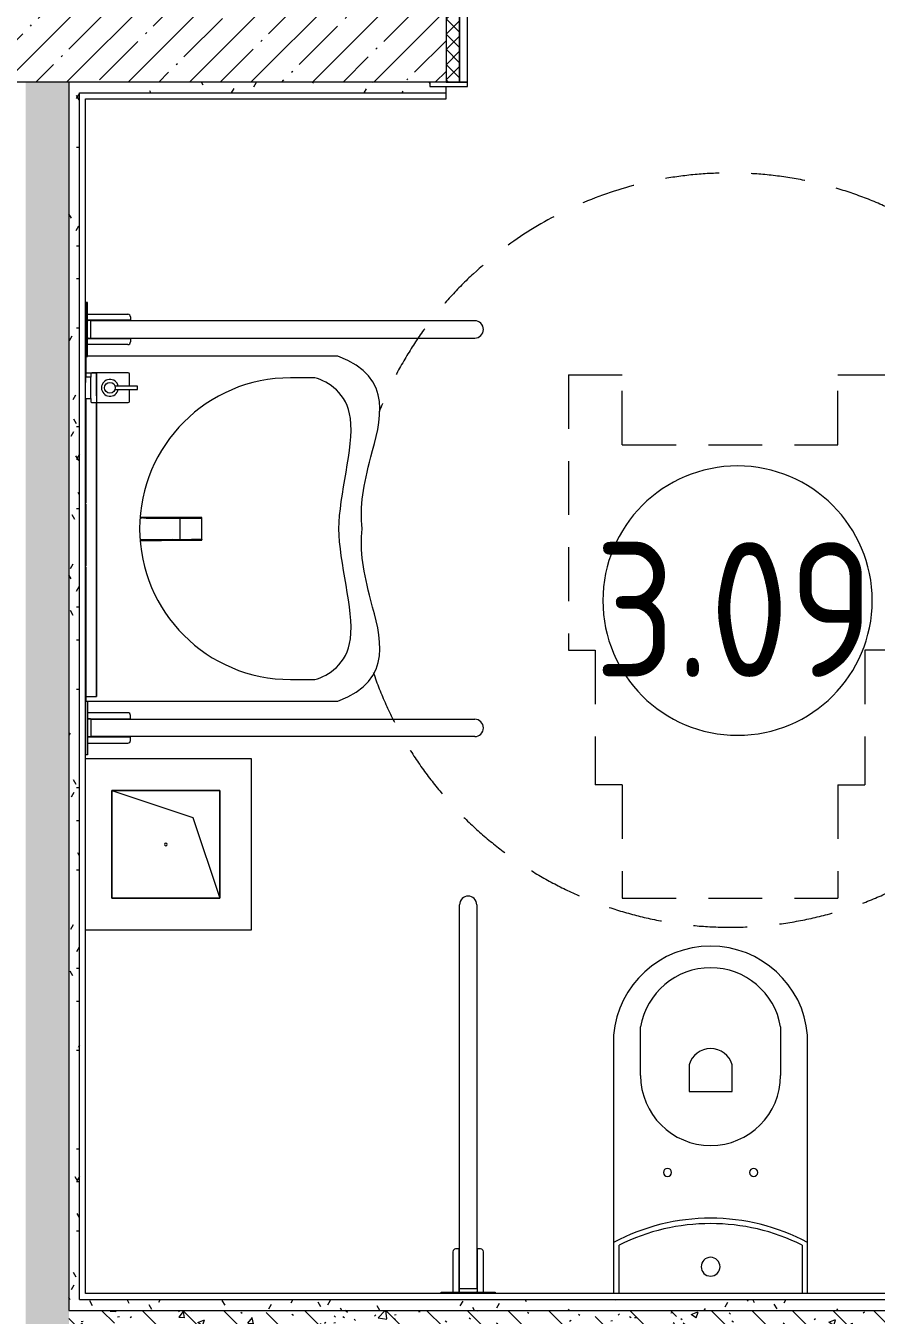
# Model space of a CAD drawing. Header units: millimetres. Extents: x 35111 to 235598, y -8553 to 29000.
# Drawn here: x 67480 to 69058, y 5391 to 7785 of the extents above; entities that cross this region are included whole.
import ezdxf

# ---------------------------------------------------------------- set-up
doc = ezdxf.new("R2010")
doc.units = ezdxf.units.MM
doc.linetypes.add('200_ШТРИХ__ш1_п0_6_', pattern=[160, 100, -60])
for name, color, linetype, lineweight in [('0-1', 7, 'Continuous', 9), ('A-AREA-IDEN', 7, 'Continuous', 9), ('A-DETL-GENF', 7, 'Continuous', 9), ('A-DOOR', 7, 'Continuous', 9), ('A-DOOR-1', 7, 'Continuous', 13), ('A-DOOR-FRAM', 7, 'Continuous', 13), ('A-DOOR-FRAM-1', 7, 'Continuous', 9), ('A-GENM', 7, 'Continuous', 9), ('A-WALL', 7, 'Continuous', 9), ('I-WALL', 7, 'Continuous', 9), ('P-SANR-FIXT', 7, 'Continuous', 9)]:
    doc.layers.add(name, color=color, linetype=linetype, lineweight=lineweight)
for name, color, linetype, lineweight, true_color in [('A-WALL-1', 7, 'Continuous', 9, 0x3c3c3c), ('A-WALL-FNSH-1', 7, 'Continuous', 9, 0x3c3c3c), ('I-FURN-1', 7, 'Continuous', 9, 0xf0f0f0), ('I-FURN-2', 7, '200_ШТРИХ__ш1_п0_6_', 9, 0xf0f0f0)]:
    doc.layers.add(name, color=color, linetype=linetype, lineweight=lineweight, true_color=true_color)
doc.styles.add('GOST Common', font='GOST_Common.ttf', dxfattribs={"width": 0.9, "height": 250})
pattern_1 = [(135, (0, 0), (-75.43415, -75.43415), [106.68, -17.78, 3.556, -17.78]), (135, (0, 75.39), (-75.43415, -75.43415), []), (50, (0, 0), (127.52922, -11.15758), [13.335, -146.685]), (355, (0, 0), (-24.66966, 133.74002), [10.668, -117.348]), (100.451, (10.63, -0.93), (102.85973, 122.58178), [11.333, -124.663]), (46.184, (0, 35.56), (189.75516, -29.43036), [20.002, -220.027]), (96.636, (15.81, 33.1), (166.1822, 173.1996), [17, -186.995]), (351.184, (0, 35.56), (166.18393, 173.1976), [16.002, -176.022]), (21, (17.78, 26.67), (106.13027, -71.58603), [13.335, -146.685]), (326, (17.78, 26.67), (43.26188, 128.93175), [10.668, -117.348]), (71.451, (26.62, 20.7), (149.39198, 57.34505), [11.333, -124.663]), (37.5, (0, 0), (2.162228, 59.188357), [3.353, -112.573, 3.353, -115.773, -117.792]), (37.5, (0, 0), (2.162228, 59.188357), [-235.052, 3.353, -114.44]), (7.5, (0, 0), (46.77386, 70.12615), [3.353, -64.567, 3.353, -109.906, -44.894]), (7.5, (0, 0), (46.77386, 70.12615), [-181.178, 3.353, -41.542]), (327.5, (-39.65, 0), (94.91367, -4.010093), [3.353, -41.097, 3.353, -135.331, -184.023]), (327.5, (-39.65, 0), (94.91367, -4.010093), [-183.134, 3.353, -180.67]), (317.5, (-57.43, 0), (103.69057, 17.79882), [3.353, -54.432, 3.353, -88.748, -130.683]), (317.5, (-57.43, 0), (103.69057, 17.79882), [-149.885, 3.353, -127.33])]
pattern_2 = [(0, (0, 0), (121.92, 30.48), [10.058, -81.382, 10.058, -81.382, -487.68]), (0, (0, 0), (121.92, 30.48), [-182.88, 10.058, -172.822, 10.058, -81.382, -213.36]), (0, (0, 0), (121.92, 30.48), [-457.2, 10.058, -50.902, 10.058, -142.342]), (120, (45.72, 15.24), (-87.356454, 90.345817), [10.058, -81.382, 10.058, -81.382, -487.68]), (120, (45.72, 15.24), (-87.356454, 90.345817), [-182.88, 10.058, -172.822, 10.058, -81.382, -213.36]), (120, (45.72, 15.24), (-87.356454, 90.345817), [-457.2, 10.058, -50.902, 10.058, -142.342]), (240, (60.96, 76.2), (-34.563546, -120.825817), [10.058, -81.382, 10.058, -81.382, -487.68]), (240, (60.96, 76.2), (-34.563546, -120.825817), [-182.88, 10.058, -172.822, 10.058, -81.382, -213.36]), (240, (60.96, 76.2), (-34.563546, -120.825817), [-457.2, 10.058, -50.902, 10.058, -142.342])]

# ---------------------------------------------------------------- blocks, each defined once
blk = doc.blocks.new('FRT_2D_Символ _разворот МГН_1 - D1_4_Символ доступности разворота МГН _360__-18618045-План размещения напольных электротехнических лючков и розеток 3 этажа в осях 12-23')
at = {"layer": 'I-FURN-2'}
for p, q in [((-300, 325.4), (-300, -185.8)), ((-300, 325.4), (-200, 325.4)), ((-200, 195.4), (-200, 325.4)), ((200, 325.4), (300, 325.4)), ((200, 195.4), (200, 325.4)), ((300, 325.4), (300, -185.8)), ((-200, 195.4), (200, 195.4)), ((-300, -185.8), (-250, -185.8)), ((-250, -185.8), (-250, -435.8)), ((300, -185.8), (250, -185.8)), ((250, -185.8), (250, -435.8)), ((-200, -435.8), (-250, -435.8)), ((-200, -435.8), (-200, -645.8)), ((200, -435.8), (250, -435.8)), ((200, -435.8), (200, -645.8)), ((-200, -645.8), (200, -645.8))]:
    blk.add_line(p, q, dxfattribs=at)
for start, end in [(360, 158.4875), (198.9521, 360)]:
    blk.add_arc((0, 0), 700, start, end, dxfattribs=at)
blk = doc.blocks.new('110_Дверь_СКБ_1Ст_Внутренняя1 - Д-4 1100x2100h_су мгн-31586709-План размещения напольных электротехнических лючков и розеток 3 этажа в осях 12-23')
at = {"layer": 'A-DOOR'}
h = blk.add_hatch(dxfattribs=at)
h.set_pattern_fill('FP_32', color=256, style=0, pattern_type=2)
h.set_pattern_definition([(135, (1751.41, 174.685), (-14.14214, -14.14214), []), (225, (1751.41, 174.685), (14.14214, -14.14214), [])])
h.paths.add_polyline_path([(562.5, -110), (562.5, 110), (537.5, 110), (537.5, -110)])
at = {"layer": 'A-DOOR-FRAM-1'}
h = blk.add_hatch(dxfattribs=at)
h.set_pattern_fill('FP_33', color=256, style=0, pattern_type=2)
h.set_pattern_definition([(45, (-371.384, 174.685), (-14.1421, 14.1421), []), (135, (-371.384, 174.685), (-14.1421, -14.1421), [])])
h.paths.add_polyline_path([(-512.5, -110), (-512.5, 110), (-537.5, 110), (-537.5, -110)])
at = {"layer": 'A-DOOR'}
blk.add_arc((512.5, 110), 1000, 90, 180, dxfattribs=at)
at = {"layer": 'A-DOOR-1'}
for p, q in [((512.5, 1110), (472.5, 1110)), ((472.5, 1110), (472.5, 110)), ((512.5, 110), (512.5, 1110)), ((472.5, 110), (512.5, 110))]:
    blk.add_line(p, q, dxfattribs=at)
at = {"layer": 'A-DOOR-FRAM'}
for p, q in [((-497.5, 118), (-567.5, 118)), ((-567.5, 118), (-567.5, 110)), ((-567.5, 110), (-497.5, 110)), ((-512.5, 110), (-537.5, 110)), ((-537.5, 110), (-537.5, -110)), ((-487.5, 110), (-512.5, 110)), ((-512.5, 110), (-512.5, 30)), ((-512.5, -110), (-512.5, 110)), ((-497.5, 110), (-512.5, 110)), ((-512.5, 110), (-512.5, 109)), ((-512.5, 109), (-497.5, 109)), ((-497.5, 110), (-497.5, 118)), ((-497.5, 109), (-497.5, 110)), ((-487.5, 70), (-487.5, 110)), ((512.5, 110), (512.5, 70)), ((537.5, 110), (512.5, 110)), ((592.5, 118), (522.5, 118)), ((522.5, 118), (522.5, 110)), ((537.5, 110), (522.5, 110)), ((522.5, 110), (522.5, 109)), ((522.5, 110), (592.5, 110)), ((522.5, 109), (537.5, 109)), ((537.5, 30), (537.5, 110)), ((562.5, 110), (537.5, 110)), ((537.5, 110), (537.5, -110)), ((537.5, 109), (537.5, 110)), ((562.5, -110), (562.5, 110)), ((592.5, 110), (592.5, 118)), ((-477.5, 70), (-487.5, 70)), ((-477.5, 30), (-477.5, 70)), ((512.5, 70), (502.5, 70)), ((502.5, 70), (502.5, 30)), ((-512.5, 30), (-477.5, 30)), ((-497.5, 30), (-512.5, 30)), ((-512.5, 30), (-512.5, -110)), ((-497.5, -110), (-497.5, 30)), ((502.5, 30), (537.5, 30)), ((537.5, 30), (522.5, 30)), ((522.5, 30), (522.5, -110)), ((537.5, -110), (537.5, 30)), ((-497.5, -110), (-567.5, -110)), ((-567.5, -110), (-567.5, -118)), ((-567.5, -118), (-497.5, -118)), ((-537.5, -110), (-512.5, -110)), ((-512.5, -110), (-497.5, -110)), ((-497.5, -118), (-497.5, -110)), ((522.5, -110), (537.5, -110)), ((592.5, -110), (522.5, -110)), ((522.5, -110), (522.5, -118)), ((522.5, -118), (592.5, -118)), ((537.5, -110), (562.5, -110)), ((592.5, -118), (592.5, -110))]:
    blk.add_line(p, q, dxfattribs=at)
blk = doc.blocks.new('GM_Отверстие прямоугольное _в плите_ - Отверстие-21604341-План размещения напольных электротехнических лючков и розеток 3 этажа в осях 12-23')
at = {"layer": 'A-GENM'}
for p, q in [((-100, -100), (-100, 100)), ((-100, 100), (100, 100)), ((100, 100), (-100, 100)), ((-100, 100), (-100, -100)), ((-50, 50), (100, 100)), ((100, 100), (100, -100)), ((100, -100), (100, 100)), ((-100, -100), (-50, 50)), ((100, -100), (-100, -100)), ((-100, -100), (100, -100))]:
    blk.add_line(p, q, dxfattribs=at)
for start, end in [(360, 180), (180, 360)]:
    blk.add_arc((0, 0), 2.5, start, end, dxfattribs=at)
blk = doc.blocks.new('зеркало круглое600д - 1_22д зеркало круглое d600-V158-План размещения напольных электротехнических лючков и розеток 3 этажа в осях 12-23')
at = {"layer": 'I-FURN-1'}
for p, q in [((-300, 20), (-300, 0)), ((-300, 20), (300, 20)), ((-282.7, 20), (-300, 20)), ((-300, 0), (245.9, 0)), ((300, 0), (-300, 0)), ((258, 0), (300, 0)), ((300, 20), (282.7, 20)), ((300, 0), (300, 20))]:
    blk.add_line(p, q, dxfattribs=at)
blk = doc.blocks.new('132_МГН_Поручень для унитаза_тип откидной - ПР 1Р-18619933-План размещения напольных электротехнических лючков и розеток 3 этажа в осях 12-23')
at = {"layer": 'A-GENM'}
for p, q in [((-50, -3), (-50, -0.1)), ((50, -3), (-50, -3)), ((-17, -3), (-28.2, -3)), ((-28.2, -3), (-28.2, -78)), ((-17, -83), (-17, -3)), ((-16.6, -8.9), (-16.6, -4.2)), ((-16, -9.5), (-16.6, -8.9)), ((-16, -722), (-16, -9.5)), ((16, -9.5), (-16, -9.5)), ((16, -9.5), (16.6, -8.9)), ((16, -9.5), (16, -722)), ((16.6, -8.9), (16.6, -4.2)), ((28.2, -3), (17, -3)), ((17, -3), (17, -83)), ((28.2, -78), (28.2, -3)), ((50, -0.1), (50, -3)), ((-23.2, -83), (-17, -83)), ((17, -83), (23.2, -83))]:
    blk.add_line(p, q, dxfattribs=at)
for centre, radius, start, end in [((-15.3, -4.2), 1.24, 90, 180), ((15.3, -4.2), 1.24, 0, 90), ((-23.2, -78), 5, 180, 270), ((23.2, -78), 5, 270, 360), ((0, -722), 16, 180, 270), ((0, -722), 16, 270, 360)]:
    blk.add_arc(centre, radius, start, end, dxfattribs=at)
blk = doc.blocks.new('WC Seat_2 with Cistern-Wall Based - SE21-33486978-План размещения напольных электротехнических лючков и розеток 3 этажа в осях 12-23')
at = {"layer": 'P-SANR-FIXT'}
for p, q in [((-55, 485.5), (-55, 100.5)), ((-5, 410.5), (-5, 500.5)), ((255, 500.5), (255, 410.5)), ((305, 100.5), (305, 485.5)), ((85, 430.5), (85, 380.5)), ((165, 380.5), (165, 430.5)), ((85, 380.5), (165, 380.5)), ((-55, 100.5), (-55, 5.5)), ((305, 5.5), (305, 100.5)), ((-45, 5.5), (-45, 95.6)), ((295, 95.6), (295, 5.5))]:
    blk.add_line(p, q, dxfattribs=at)
for centre, radius, start, end in [((125, 469.8), 180.7, 4.9791, 175.0209), ((125, 478.7), 131.8, 9.5273, 170.4727), ((125, 418.8), 41.7, 16.2602, 163.7398), ((125, 410.5), 130, 180, 360), ((45, 230.5), 7.5, 0, 180), ((45, 230.5), 7.5, 180, 360), ((205, 230.5), 7.5, 0, 180), ((205, 230.5), 7.5, 180, 360), ((125, -237), 382.5, 61.9275, 118.0725), ((125, -247), 382.5, 63.6122, 116.3878), ((125, 55.5), 17.5, 0, 180), ((125, 55.5), 17.5, 180, 360)]:
    blk.add_arc(centre, radius, start, end, dxfattribs=at)
blk = doc.blocks.new('смеситель для раковины - Default-V163-План размещения напольных электротехнических лючков и розеток 3 этажа в осях 12-23')
at = {"layer": '0-1'}
for p, q in [((19.7, 151.6), (-19.8, 151.6)), ((-20.3, 110), (-20.4, 97.4)), ((19.8, 111.8), (-19.8, 111.8)), ((20.4, 97.4), (20.3, 110))]:
    blk.add_line(p, q, dxfattribs=at)
at = {"layer": '0-1', "flags": 128}
for points in [[(-19.8, 151.6), (-20, 151.6), (-20.2, 151.6), (-20.3, 151.5), (-20.4, 151.5), (-20.5, 151.4), (-20.6, 151.3), (-20.6, 151.2), (-20.7, 151.1), (-20.7, 151.1), (-20.7, 151), (-20.7, 151), (-20.8, 150.9), (-20.8, 150.6), (-20.8, 149.7), (-20.8, 148.7), (-20.8, 147.7), (-20.9, 146.7), (-20.9, 145.3), (-21.1, 93.2)], [(19.7, 151.6), (20, 151.6), (20.2, 151.6), (20.4, 151.5), (20.5, 151.4), (20.6, 151.3), (20.6, 151.3), (20.7, 151.2), (20.7, 151.1), (20.7, 151.1), (20.7, 151), (20.8, 151), (20.8, 150.9), (20.8, 150.6)], [(-19.8, 111.8), (-19.9, 111.8), (-20, 111.8), (-20.1, 111.8), (-20.1, 111.7), (-20.2, 111.7), (-20.3, 111.6), (-20.3, 111.5), (-20.3, 111.5), (-20.3, 111.4), (-20.3, 111.4), (-20.3, 111.4), (-20.3, 111.3), (-20.3, 111.2), (-20.3, 111), (-20.3, 110.8), (-20.3, 110.6), (-20.3, 110.3), (-20.3, 110)], [(19.8, 111.8), (19.9, 111.8), (20, 111.8), (20.1, 111.8), (20.2, 111.7), (20.2, 111.6), (20.3, 111.6), (20.3, 111.5), (20.3, 111.5), (20.3, 111.4), (20.3, 111.4), (20.3, 111.3), (20.3, 111.1), (20.3, 110.9), (20.3, 110.7), (20.3, 110.4), (20.3, 110)], [(21.2, 37.8), (21.1, 56), (21, 111.4)], [(-21.4, 37.8), (-21.3, 49.4), (-21.2, 68.8), (-21.1, 88)], [(-21.1, 37.8), (-21.1, 48.6), (-21.1, 93.2)]]:
    blk.add_lwpolyline(points, dxfattribs=at)
at = {"layer": 'P-SANR-FIXT'}
for p, q in [((21, 151.6), (-21, 151.6)), ((-21, 151.6), (-21, 37.8)), ((-19.7, 144), (-19.8, 111.7)), ((19.8, 111.7), (19.7, 144)), ((21, 37.8), (21, 151.6))]:
    blk.add_line(p, q, dxfattribs=at)
at = {"layer": 'P-SANR-FIXT', "flags": 128}
for points in [[(-21.1, 37.8), (-21.1, 42.2), (-21, 67.6), (-20.8, 118.3), (-20.7, 143.7), (-20.7, 149.4), (-20.8, 150.2), (-20.9, 145.3), (-20.9, 138.9), (-21.1, 88.1)], [(-20.1, 88.1), (-20.1, 99.6), (-20, 111), (-20, 122.4), (-19.9, 133.8), (-19.9, 145.2)], [(19.9, 145.2), (19.9, 138.9), (19.9, 132.6), (20, 126.2), (20, 119.9), (20, 113.5), (20, 107.2), (20.1, 100.8), (20.1, 94.5), (20.1, 88.1)], [(21.1, 88.1), (20.9, 138.9), (20.9, 145.3), (20.8, 150.2), (20.7, 149.4), (20.7, 143.7), (20.8, 118.3), (21, 67.6), (21.1, 42.2), (21.1, 37.8)]]:
    blk.add_lwpolyline(points, dxfattribs=at)
at = {"layer": 'P-SANR-FIXT'}
for centre, major_axis, ratio, start_param, end_param in [((-19.8, 109.7), (-0.5, 0.002), 0.095846, 0.017294, 1.571164), ((19.8, 109.7), (0.5, 0.002), 0.095848, 4.711795, 6.265892)]:
    blk.add_ellipse(centre, major_axis=major_axis, ratio=ratio, start_param=start_param, end_param=end_param, dxfattribs=at)
for points, knots in [([(-19.9, 145.2), (-19.9, 146), (-19.9, 147.4), (-19.8, 149.3), (-19.8, 150.7), (-19.8, 151.5), (-19.8, 151.6), (-19.8, 151.6)], [0, 0, 0, 0, 0.1, 0.2, 0.3, 0.4, 0.4725859, 0.4725859, 0.4725859, 0.4725859]), ([(-19.8, 151.6), (-19.7, 151.6), (-19.7, 151.6), (-19.7, 151.2), (-19.7, 150), (-19.7, 148.3), (-19.7, 146.2), (-19.7, 144.8), (-19.7, 144)], [0.4728347, 0.4728347, 0.4728347, 0.4728347, 0.5, 0.6, 0.7, 0.8, 0.9, 1, 1, 1, 1]), ([(19.7, 144), (19.7, 144.8), (19.7, 146.2), (19.7, 148.3), (19.7, 150), (19.7, 151.2), (19.7, 151.6), (19.7, 151.6), (19.7, 151.6)], [0, 0, 0, 0, 0.1, 0.2, 0.3, 0.4, 0.5, 0.5274121, 0.5274121, 0.5274121, 0.5274121]), ([(19.7, 151.6), (19.8, 151.6), (19.8, 151.5), (19.8, 150.7), (19.8, 149.3), (19.9, 147.4), (19.9, 146), (19.9, 145.2)], [0.5275209, 0.5275209, 0.5275209, 0.5275209, 0.6, 0.7, 0.8, 0.9, 1, 1, 1, 1]), ([(-20.4, 97.4), (-20.4, 91.1), (-20.5, 81.8), (-20.6, 69.7), (-20.6, 60), (-20.7, 52.6), (-20.8, 47.4), (-20.8, 45.2), (-20.8, 43.5), (-20.9, 41.8), (-20.9, 40), (-20.9, 38.5), (-20.9, 37.8)], [0, 0, 0, 0, 0.2222222, 0.3333333, 0.4444444, 0.5833333, 0.6180556, 0.6527778, 0.6701389, 0.6875, 0.7222222, 0.748762, 0.748762, 0.748762, 0.748762]), ([(-20.5, 43.6), (-20.5, 44.1), (-20.5, 44.9), (-20.5, 45.9), (-20.4, 46.5), (-20.4, 47), (-20.4, 47.6), (-20.3, 48.2), (-20.3, 49.3), (-20.3, 50.8), (-20.3, 52.7), (-20.3, 54.8), (-20.2, 57.1), (-20.2, 60.5), (-20.1, 67), (-20, 78.4), (-19.9, 90.5), (-19.9, 97.4)], [0.3665203, 0.3665203, 0.3665203, 0.3665203, 0.3928571, 0.4107143, 0.4196429, 0.4285714, 0.4375, 0.4464286, 0.4642857, 0.5, 0.5357143, 0.5714286, 0.6071429, 0.6428571, 0.7142857, 0.8571429, 1, 1, 1, 1]), ([(-19.8, 111.8), (-19.8, 111.8), (-19.8, 111.7), (-19.8, 110.9), (-19.8, 110.1), (-19.8, 109.7)], [0.4695548, 0.4695548, 0.4695548, 0.4695548, 0.6, 0.8, 1, 1, 1, 1]), ([(19.8, 109.7), (19.8, 110.1), (19.8, 110.9), (19.8, 111.7), (19.8, 111.8), (19.8, 111.8)], [0, 0, 0, 0, 0.2, 0.4, 0.5304748, 0.5304748, 0.5304748, 0.5304748]), ([(19.9, 97.4), (19.9, 90.5), (20, 78.4), (20.1, 66.9), (20.2, 60.3), (20.3, 57), (20.3, 54.6), (20.3, 52.6), (20.3, 50.7), (20.3, 49.2), (20.4, 48.1), (20.4, 47.4), (20.4, 46.9), (20.4, 46.4), (20.4, 45.8), (20.4, 44.6), (20.4, 43), (20.4, 41.3), (20.5, 40), (20.5, 39.2), (20.6, 38.8), (20.6, 38.6)], [0, 0, 0, 0, 0.1428571, 0.2857143, 0.3571429, 0.3928571, 0.4285714, 0.4642857, 0.5, 0.5357143, 0.5535714, 0.5625, 0.5714286, 0.5803571, 0.5892857, 0.6071429, 0.6428571, 0.6785714, 0.6964286, 0.7053571, 0.7142857, 0.7142857, 0.7142857, 0.7142857]), ([(20.9, 37.8), (20.9, 38.4), (20.9, 39.8), (20.9, 41.4), (20.8, 42.8), (20.8, 44.1), (20.8, 45.8), (20.8, 48.6), (20.7, 53.5), (20.6, 60.7), (20.6, 68.9), (20.5, 76.5), (20.5, 85.7), (20.4, 92.7), (20.4, 97.4)], [0.25, 0.25, 0.25, 0.25, 0.2777778, 0.3055556, 0.3194444, 0.3333333, 0.3611111, 0.3888889, 0.4444444, 0.5555556, 0.6666667, 0.75, 0.8333333, 1, 1, 1, 1]), ([(-21.1, 88.1), (-21.1, 85.7), (-21.1, 82.2), (-21.1, 77.5), (-21.2, 73.9), (-21.2, 70.4), (-21.2, 66.8), (-21.2, 63.9), (-21.2, 61.5), (-21.2, 59.8), (-21.2, 58), (-21.2, 55.7), (-21.3, 52.8), (-21.3, 49.3), (-21.3, 46), (-21.3, 42.6), (-21.4, 39.9), (-21.4, 38.2), (-21.4, 37.6)], [0, 0, 0, 0, 0.0833333, 0.125, 0.1666667, 0.2083333, 0.25, 0.2916667, 0.3125, 0.3333333, 0.3541667, 0.375, 0.4166667, 0.4583333, 0.5, 0.5416667, 0.5833333, 0.6063435, 0.6063435, 0.6063435, 0.6063435]), ([(20.1, 88.1), (20.1, 88.2), (20.2, 88.3), (20.4, 88.2), (20.5, 88), (20.6, 87.8), (20.7, 87.5), (20.7, 87.3), (20.8, 87.1), (20.9, 87), (20.9, 86.8), (20.9, 86.7)], [0, 0, 0, 0, 0.1, 0.19375, 0.25, 0.3, 0.35, 0.4, 0.45, 0.525, 0.575, 0.575, 0.575, 0.575]), ([(21.4, 37.7), (21.4, 38), (21.4, 38.7), (21.4, 39.8), (21.4, 41), (21.3, 42.6), (21.3, 44.7), (21.3, 47.5), (21.3, 50.9), (21.2, 55.1), (21.2, 60), (21.2, 65.1), (21.2, 69.9), (21.2, 74.5), (21.1, 80.6), (21.1, 85.1), (21.1, 88.1)], [0.5357143, 0.5357143, 0.5357143, 0.5357143, 0.5535714, 0.5714286, 0.5892857, 0.6071429, 0.6428571, 0.6785714, 0.7142857, 0.75, 0.7857143, 0.8214286, 0.8571429, 0.8928571, 0.9285714, 1, 1, 1, 1]), ([(-20.8, 38.7), (-20.8, 38.9), (-20.8, 39.3), (-20.7, 40.1), (-20.7, 40.7), (-20.6, 41.2), (-20.6, 41.3)], [0.28571429, 0.28571429, 0.28571429, 0.28571429, 0.29464286, 0.30357143, 0.32142857, 0.32572526, 0.32572526, 0.32572526, 0.32572526])]:
    blk.add_open_spline(points, degree=3, knots=knots, dxfattribs=at)
for points in [[(-19.8, 111.8), (-19.8, 111.8), (-19.8, 111.8), (-19.8, 111.8)], [(19.8, 111.8), (19.8, 111.8), (19.8, 111.8), (19.8, 111.8)], [(19.8, 110.2), (19.8, 110.2), (19.8, 110.1), (19.8, 110)], [(-20.1, 88.1), (-20.4, 88.2), (-20.6, 88.2), (-20.8, 88.2)], [(-20, 85.7), (-20.1, 86.5), (-20.1, 87.3), (-20.1, 88.1)], [(20.1, 88.1), (20.1, 87.3), (20.1, 86.5), (20, 85.7)]]:
    blk.add_open_spline(points, degree=3, dxfattribs=at)
blk = doc.blocks.new('TOY_Диспансер мыло - Дозатор Elegance new 11654 019001 хром-V164-План размещения напольных электротехнических лючков и розеток 3 этажа в осях 12-23')
at = {"layer": 'A-GENM'}
for p, q in [((127.9, 101.6), (122.2, 101.6)), ((122.2, 101.6), (122.2, 86.7)), ((127.9, 86.7), (127.9, 101.6)), ((97.5, 84.7), (97.5, 17)), ((122.2, 86.7), (99.5, 86.7)), ((122.2, 86.7), (102.9, 86.7)), ((122.2, 87.7), (122.2, 60.3)), ((127.9, 60.3), (127.9, 87.7)), ((146.9, 86.7), (127.9, 86.7)), ((150.5, 86.7), (127.9, 86.7)), ((152.5, 25.5), (152.5, 84.7)), ((152.5, 17), (152.5, 25.5)), ((99.5, 15), (105, 15)), ((145, 15), (105, 15)), ((105, 15), (105, 5.5)), ((145, 5.5), (145, 15)), ((145, 15), (150.5, 15))]:
    blk.add_line(p, q, dxfattribs=at)
blk.add_circle((125, 50.7), 10, dxfattribs=at)
for centre, radius, start, end in [((99.5, 84.7), 2, 90, 180), ((150.5, 84.7), 2, 360, 90), ((125, 50.7), 15.7, 100.4353, 79.365), ((99.5, 17), 2, 180, 210), ((99.5, 17), 2, 210, 270), ((150.5, 17), 2, 270, 360)]:
    blk.add_arc(centre, radius, start, end, dxfattribs=at)
blk = doc.blocks.new('SND_Умывальник МГН_Jika - гибкая подводка_ 640х550х165 PN6_3_ ХВ_ГВ накидная гайка BP DN15_ К-гл_кон_ П DN 50-30756074-План размещения напольных электротехнических лючков и розеток 3 этажа в осях 12-23')
at = {"layer": 'P-SANR-FIXT'}
for p, q in [((-320, 468), (-320, 0)), ((320, 0), (320, 468)), ((-280, 425), (-280, 380)), ((280, 380), (280, 425)), ((-320, 0), (-288.6, 0)), ((-288.6, 0), (-282.9, 0)), ((-282.8, 0), (-281.5, 0)), ((-241.5, 0), (-238.4, 0)), ((-238, 0), (-201.2, 0)), ((-200.7, 0), (-155.8, 0)), ((-155.2, 0), (-104, 0)), ((-103.4, 0), (-47.8, 0)), ((-46.3, 0), (69.2, 0)), ((70.7, 0), (126.3, 0)), ((126.9, 0), (178.1, 0)), ((178.7, 0), (223.6, 0)), ((224.1, 0), (260.9, 0)), ((261.3, 0), (288.6, 0)), ((288.8, 0), (305.7, 0)), ((305.8, 0), (311.4, 0)), ((311.4, 0), (320, 0))]:
    blk.add_line(p, q, dxfattribs=at)
blk.add_arc((0, 380), 280, 180, 360, dxfattribs=at)
for points, knots in [([(0, 512.9), (-41.2, 508.8), (-131.1, 523.5), (-281.1, 574.8), (-320, 468)], [-0.715552, -0.715552, -0.715552, -0.715552, -0.3972744, 0, 0, 0, 0]), ([(320, 468), (281.1, 574.8), (131.1, 523.5), (41.2, 508.8), (0, 512.9)], [-0.715552, -0.715552, -0.715552, -0.715552, -0.3182776, 0, 0, 0, 0]), ([(0, 470), (-61.7, 470), (-229.3, 523.4), (-272.8, 450.8), (-280, 425)], [0, 0, 0, 0, 0.3523534, 0.6664917, 0.6664917, 0.6664917, 0.6664917]), ([(280, 425), (272.8, 450.8), (229.3, 523.4), (61.7, 470), (0, 470)], [0, 0, 0, 0, 0.3141383, 0.6664917, 0.6664917, 0.6664917, 0.6664917])]:
    blk.add_open_spline(points, degree=3, knots=knots, dxfattribs=at)
blk = doc.blocks.new('132_МГН_Поручень для унитаза_тип откидной - ПР 1Р-18611699-План размещения напольных электротехнических лючков и розеток 3 этажа в осях 12-23')
at = {"layer": 'A-GENM'}
for p, q in [((-16, 722), (-16, 9.5)), ((16, 9.5), (16, 722)), ((-28.2, 3), (-28.2, 78)), ((-23.2, 83), (-17, 83)), ((-17, 83), (-17, 3)), ((17, 83), (23.2, 83)), ((17, 3), (17, 83)), ((28.2, 78), (28.2, 3)), ((-50, 3), (-50, 0)), ((50, 3), (-50, 3)), ((-17, 3), (-28.2, 3)), ((-16, 9.5), (-16.6, 8.9)), ((-16.6, 8.9), (-16.6, 4.2)), ((16, 9.5), (-16, 9.5)), ((16, 9.5), (16.6, 8.9)), ((16.6, 8.9), (16.6, 4.2)), ((28.2, 3), (17, 3)), ((50, 0), (50, 3)), ((-50, 0), (50, 0))]:
    blk.add_line(p, q, dxfattribs=at)
for centre, radius, start, end in [((0, 722), 16, 90, 180), ((0, 722), 16, 0, 90), ((-23.2, 78), 5, 90, 180), ((23.2, 78), 5, 0, 90), ((-15.3, 4.2), 1.24, 180, 270), ((15.3, 4.2), 1.24, 270, 360)]:
    blk.add_arc(centre, radius, start, end, dxfattribs=at)
blk = doc.blocks.new('132_МГН_Поручень для унитаза_тип откидной - ПР 1Р-V165-План размещения напольных электротехнических лючков и розеток 3 этажа в осях 12-23')
at = {"layer": 'A-GENM'}
for p, q in [((-50, -3), (-50, 0)), ((-50, 0), (50, 0)), ((50, 0), (50, -3)), ((50, -3), (-50, -3)), ((-17, -3), (-28.2, -3)), ((-28.2, -3), (-28.2, -78)), ((-17, -83), (-17, -3)), ((-16.6, -8.9), (-16.6, -4.2)), ((-16, -9.5), (-16.6, -8.9)), ((-16, -722), (-16, -9.5)), ((16, -9.5), (-16, -9.5)), ((16, -9.5), (16.6, -8.9)), ((16, -9.5), (16, -722)), ((16.6, -8.9), (16.6, -4.2)), ((28.2, -3), (17, -3)), ((17, -3), (17, -83)), ((28.2, -78), (28.2, -3)), ((-23.2, -83), (-17, -83)), ((17, -83), (23.2, -83))]:
    blk.add_line(p, q, dxfattribs=at)
for centre, radius, start, end in [((-15.3, -4.2), 1.24, 90, 180), ((15.3, -4.2), 1.24, 0, 90), ((-23.2, -78), 5, 180, 270), ((23.2, -78), 5, 270, 360), ((0, -722), 16, 180, 270), ((0, -722), 16, 270, 360)]:
    blk.add_arc(centre, radius, start, end, dxfattribs=at)
blk = doc.blocks.new('Plumbing_Drainage_hansgrohe_56248XXX-RainDrain-Point-Complete-set-po - 800 Stainless Steel Optic-V167-План размещения напольных электротехнических лючков и розеток 3 этажа в осях 12-23')
at = {"layer": 'A-DETL-GENF'}
for p, q in [((158.5, 158.5), (-149.3, 158.5)), ((158.5, -158.5), (158.5, 158.5)), ((-149.3, -158.5), (158.5, -158.5))]:
    blk.add_line(p, q, dxfattribs=at)
blk = doc.blocks.new('Марка_Помещения - Номер-25198446-План размещения напольных электротехнических лючков и розеток 3 этажа в осях 12-23')
at = {"layer": 'A-AREA-IDEN'}
for start, end in [(360, 180), (180, 360)]:
    blk.add_arc((0, 0), 2.5, start, end, dxfattribs=at)

msp = doc.modelspace()

# ---------------------------------------------------------------- hatches: boundary and pattern name
at = {"layer": 'I-WALL'}
h = msp.add_hatch(dxfattribs=at)
h.set_pattern_fill('FP_17', color=256, style=0, pattern_type=2)
h.set_pattern_definition([(45, (0, 0), (-57.02463, 57.02463), []), (45, (57.025, 0), (-57.02463, 57.02463), [100.806, -20.161, 3.353, -16.808])])
h.paths.add_polyline_path([(71860, 7680), (71860, 7900), (71660, 7900), (71660, 7680), (71840, 7680)])
h.paths.add_polyline_path([(70420, 7680), (70710, 7680), (70710, 7900), (69360, 7900), (69360, 7680), (70320, 7680)])
h.paths.add_polyline_path([(68230, 7680), (68260, 7680), (68260, 7900), (66860, 7900), (66860, 7680), (67560, 7680)])
h = msp.add_hatch(dxfattribs=at)
h.set_pattern_fill('FP_23', color=256, style=0, pattern_type=2)
h.set_pattern_definition(pattern_1)
h.paths.add_polyline_path([(67480, 3980), (67560, 3980), (67560, 7680), (67480, 7680), (67480, 4046.3)])
h = msp.add_hatch(dxfattribs=at)
h.set_pattern_fill('FP_71', color=256, style=0, pattern_type=2)
h.set_pattern_definition(pattern_2)
h.paths.add_polyline_path([(69920, 7660), (69940, 7660), (69940, 7680), (69390, 7678.9), (69390, 7672), (69360, 7672), (69360, 7660), (69390, 7660)])
h.paths.add_polyline_path([(68260, 7660), (68260, 7672), (68230, 7672), (68230, 7680), (67560, 7680), (67560, 7660), (68230, 7660)])
h = msp.add_hatch(dxfattribs=at)
h.set_pattern_fill('FP_71', color=256, style=0, pattern_type=2)
h.set_pattern_definition(pattern_2)
h.paths.add_polyline_path([(67560, 5400), (67580, 5400), (67580, 7660), (67560, 7660), (67560, 5774.4)])
h = msp.add_hatch(dxfattribs=at)
h.set_pattern_fill('FP_71', color=256, style=0, pattern_type=2)
h.set_pattern_definition(pattern_2)
h.paths.add_polyline_path([(69940, 5400), (69940, 5420), (67580, 5420), (67580, 5400), (68811.6, 5400)])
h = msp.add_hatch(dxfattribs=at)
h.set_pattern_fill('FP_23', color=256, style=0, pattern_type=2)
h.set_pattern_definition(pattern_1)
h.paths.add_polyline_path([(69940, 5300), (69940, 5400), (67560, 5400), (67560, 5300), (69440, 5300)])

# ---------------------------------------------------------------- linework, layer by layer
at = {"layer": 'A-WALL'}
for p, q in [((68230, 7680), (66890, 7680)), ((67560, 7680), (67560, 5400)), ((67580, 7660), (68260, 7660)), ((67580, 5420), (67580, 7660)), ((67580, 5420), (69920, 5420)), ((67560, 5400), (69940, 5400))]:
    msp.add_line(p, q, dxfattribs=at)
at = {"layer": 'A-WALL-1'}
msp.add_line((68260, 7660), (68260, 7672), dxfattribs=at)
at = {"layer": 'A-WALL-FNSH-1'}
for p, q in [((68260, 7649), (68260, 7660)), ((67591, 7649), (68260, 7649)), ((67591, 5431), (67591, 7649)), ((69909, 5431), (67591, 5431))]:
    msp.add_line(p, q, dxfattribs=at)

# ---------------------------------------------------------------- block references
at = {"layer": 'A-AREA-IDEN', "xscale": 99.99999999999993, "yscale": 99.99999999999993, "zscale": 99.99999999999993}
msp.add_blockref('Марка_Помещения - Номер-25198446-План размещения напольных электротехнических лючков и розеток 3 этажа в осях 12-23', (68801.1, 6717.4), dxfattribs=at)
at = {"layer": 'A-DOOR'}
msp.add_blockref('110_Дверь_СКБ_1Ст_Внутренняя1 - Д-4 1100x2100h_су мгн-31586709-План размещения напольных электротехнических лючков и розеток 3 этажа в осях 12-23', (68797.5, 7790), dxfattribs=at)
at = {"layer": 'A-GENM', "rotation": 270}
msp.add_blockref('GM_Отверстие прямоугольное _в плите_ - Отверстие-21604341-План размещения напольных электротехнических лючков и розеток 3 этажа в осях 12-23', (67740, 6265), dxfattribs=at)
at = {"layer": 'I-FURN-1'}
msp.add_blockref('FRT_2D_Символ _разворот МГН_1 - D1_4_Символ доступности разворота МГН _360__-18618045-План размещения напольных электротехнических лючков и розеток 3 этажа в осях 12-23', (68787.1, 6811.2), dxfattribs=at)
at = {"layer": 'I-FURN-1', "rotation": 90.0000000000001}
msp.add_blockref('зеркало круглое600д - 1_22д зеркало круглое d600-V158-План размещения напольных электротехнических лючков и розеток 3 этажа в осях 12-23', (67611, 6839.6), dxfattribs=at)
at = {"layer": 'P-SANR-FIXT'}
for name, p, rotation in [('132_МГН_Поручень для унитаза_тип откидной - ПР 1Р-18611699-План размещения напольных электротехнических лючков и розеток 3 этажа в осях 12-23', (67591.3, 7220.9), 269.9999999999966), ('SND_Умывальник МГН_Jika - гибкая подводка_ 640х550х165 PN6_3_ ХВ_ГВ накидная гайка BP DN15_ К-гл_кон_ П DN 50-30756074-План размещения напольных электротехнических лючков и розеток 3 этажа в осях 12-23', (67591.3, 6851), 270.0000000000037), ('TOY_Диспансер мыло - Дозатор Elegance new 11654 019001 хром-V164-План размещения напольных электротехнических лючков и розеток 3 этажа в осях 12-23', (67585.5, 7237.5), 270), ('смеситель для раковины - Default-V163-План размещения напольных электротехнических лючков и розеток 3 этажа в осях 12-23', (67655, 6850.5), 269.9999999999996), ('132_МГН_Поручень для унитаза_тип откидной - ПР 1Р-V165-План размещения напольных электротехнических лючков и розеток 3 этажа в осях 12-23', (67591.3, 6481.1), 90.00000000001408), ('132_МГН_Поручень для унитаза_тип откидной - ПР 1Р-18619933-План размещения напольных электротехнических лючков и розеток 3 этажа в осях 12-23', (68301.1, 5430.9), 180)]:
    msp.add_blockref(name, p, dxfattribs=dict(at, rotation=rotation))
for name, p in [('Plumbing_Drainage_hansgrohe_56248XXX-RainDrain-Point-Complete-set-po - 800 Stainless Steel Optic-V167-План размещения напольных электротехнических лючков и розеток 3 этажа в осях 12-23', (67740.3, 6265)), ('WC Seat_2 with Cistern-Wall Based - SE21-33486978-План размещения напольных электротехнических лючков и розеток 3 этажа в осях 12-23', (68626.1, 5425.5))]:
    msp.add_blockref(name, p, dxfattribs=at)

# ---------------------------------------------------------------- texts
at = {"layer": 'A-AREA-IDEN', "insert": (68535.4, 6825.9), "char_height": 250, "width": 663.797, "attachment_point": 1, "style": 'GOST Common'}
msp.add_mtext('3.09', dxfattribs=at)

doc.saveas('drawing.dxf')
